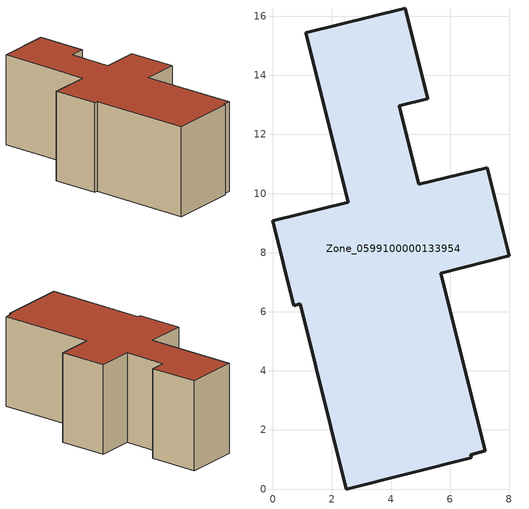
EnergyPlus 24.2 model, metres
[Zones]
Zone_0599100000133954
 floor ground (C_G): 0.71,6.21 0,9.07 2.55,9.71 1.12,15.44 4.48,16.28 5.24,13.21 4.28,12.97 4.94,10.31 7.25,10.88 8,7.89 5.69,7.31 7.2,1.29 6.71,1.16 6.72,1.06 2.49,0 0.93,6.27 z0
 wall outside (C_F): 2.49,0 6.72,1.06 6.71,1.16 7.2,1.29 5.69,7.31 8,7.89 7.25,10.88 4.94,10.31 4.28,12.97 5.24,13.21 4.48,16.28 1.12,15.44 2.55,9.71 0,9.07 0.71,6.21 0.93,6.27 2.49,0 z0:5.9
 roof outside (C_R): 0,9.07 0.71,6.21 0.93,6.27 2.49,0 6.72,1.06 6.71,1.16 7.2,1.29 5.69,7.31 8,7.89 7.25,10.88 4.94,10.31 4.28,12.97 5.24,13.21 4.48,16.28 1.12,15.44 2.55,9.71 z5.9
[BUILDING]
Pand.0599100000133954: North Axis=0; Terrain=City; Loads Convergence Tolerance Value=0.04; Temperature Convergence Tolerance Value=0.4; Solar Distribution=FullExterior; Maximum Number of Warmup Days=25; Minimum Number of Warmup Days=1
[Site:Location]
Rotterdam.The.Hague.AP_ZH_NLD Design_Conditions: Latitude=51.96; Longitude=4.45; Time Zone=1; Elevation=-4.5
[SITE:GROUNDTEMPERATURE:BUILDINGSURFACE]
18, 18, 18, 18, 18, 18, 18, 18, 18, 18, 18, 18
[MATERIAL] Thermal Absorptance=0.9; Solar Absorptance=0.7; Visible Absorptance=0.7
Name | Roughness | Thickness | Conductivity | Density | Specific Heat
G.TI.1965-1974 | MediumSmooth | 0.15 | 0.882353 | 540 | 1210
F.TI.1965-1974 | Rough | 0.3 | 0.697674 | 1920 | 840
R.TI.1965-1974 | MediumRough | 0.2 | 0.232558 | 1500 | 1000
[CONSTRUCTION]
C_G: G.TI.1965-1974
C_F: F.TI.1965-1974
C_R: R.TI.1965-1974
[ZONE]
Zone_0599100000133954: Type=1; Multiplier=1; Ceiling Height=Autocalculate; Volume=Autocalculate; Floor Area=autocalculate; Part of Total Floor Area=Yes
[ZONEINFILTRATION:DESIGNFLOWRATE]
Infil_Zone_0599100000133954: Zone or ZoneList or Space or SpaceList=Zone_0599100000133954; Schedule=AlwaysOn; Design Flow Rate Calculation Method=Flow/Area; Flow Rate per Floor Area=0.003; Constant Term Coefficient=1; Temperature Term Coefficient=0; Velocity Term Coefficient=0; Velocity Squared Term Coefficient=0
[HVACTEMPLATE:ZONE:IDEALLOADSAIRSYSTEM]
Zone_0599100000133954: Maximum Heating Supply Air Temperature=50; Minimum Cooling Supply Air Temperature=13; Maximum Heating Supply Air Humidity Ratio=0.0156; Minimum Cooling Supply Air Humidity Ratio=0.0077; Heating Limit=NoLimit; Cooling Limit=NoLimit; Dehumidification Control Type=ConstantSensibleHeatRatio; Cooling Sensible Heat Ratio=0.7; Dehumidification Setpoint=60; Humidification Control Type=None; Humidification Setpoint=30; Outdoor Air Method=None; Outdoor Air Flow Rate per Person=0.00944; Outdoor Air Flow Rate per Zone Floor Area=0; Outdoor Air Flow Rate per Zone=0; Demand Controlled Ventilation Type=None; Outdoor Air Economizer Type=NoEconomizer; Heat Recovery Type=None; Sensible Heat Recovery Effectiveness=0.7; Latent Heat Recovery Effectiveness=0.65
[ZONECONTROL:THERMOSTAT]
ThermostatControl_Zone_0599100000133954: Zone or ZoneList=Zone_0599100000133954; Control Type Schedule=DualSetpointControlType; Control 1=Thermostat_Zone_0599100000133954; Temperature Difference Between Cutout And Setpoint=0
[THERMOSTATSETPOINT:DUALSETPOINT]
Thermostat_Zone_0599100000133954: Heating Setpoint Temperature Schedule=HeatingSetpoint_Zone_0599100000133954; Cooling Setpoint Temperature Schedule=CoolingSetpoint_Zone_0599100000133954
[SCHEDULE:COMPACT]
HeatingSetpoint_Zone_0599100000133954: Through: 12/31, For: AllDays, Until: 24:00, 21
CoolingSetpoint_Zone_0599100000133954: Through: 12/31, For: AllDays, Until: 24:00, 24
DualSetpointControlType: Through: 12/31, For: AllDays, Until: 24:00, 4
AlwaysOn: Through: 12/31, For: AllDays, Until: 24:00, 1
